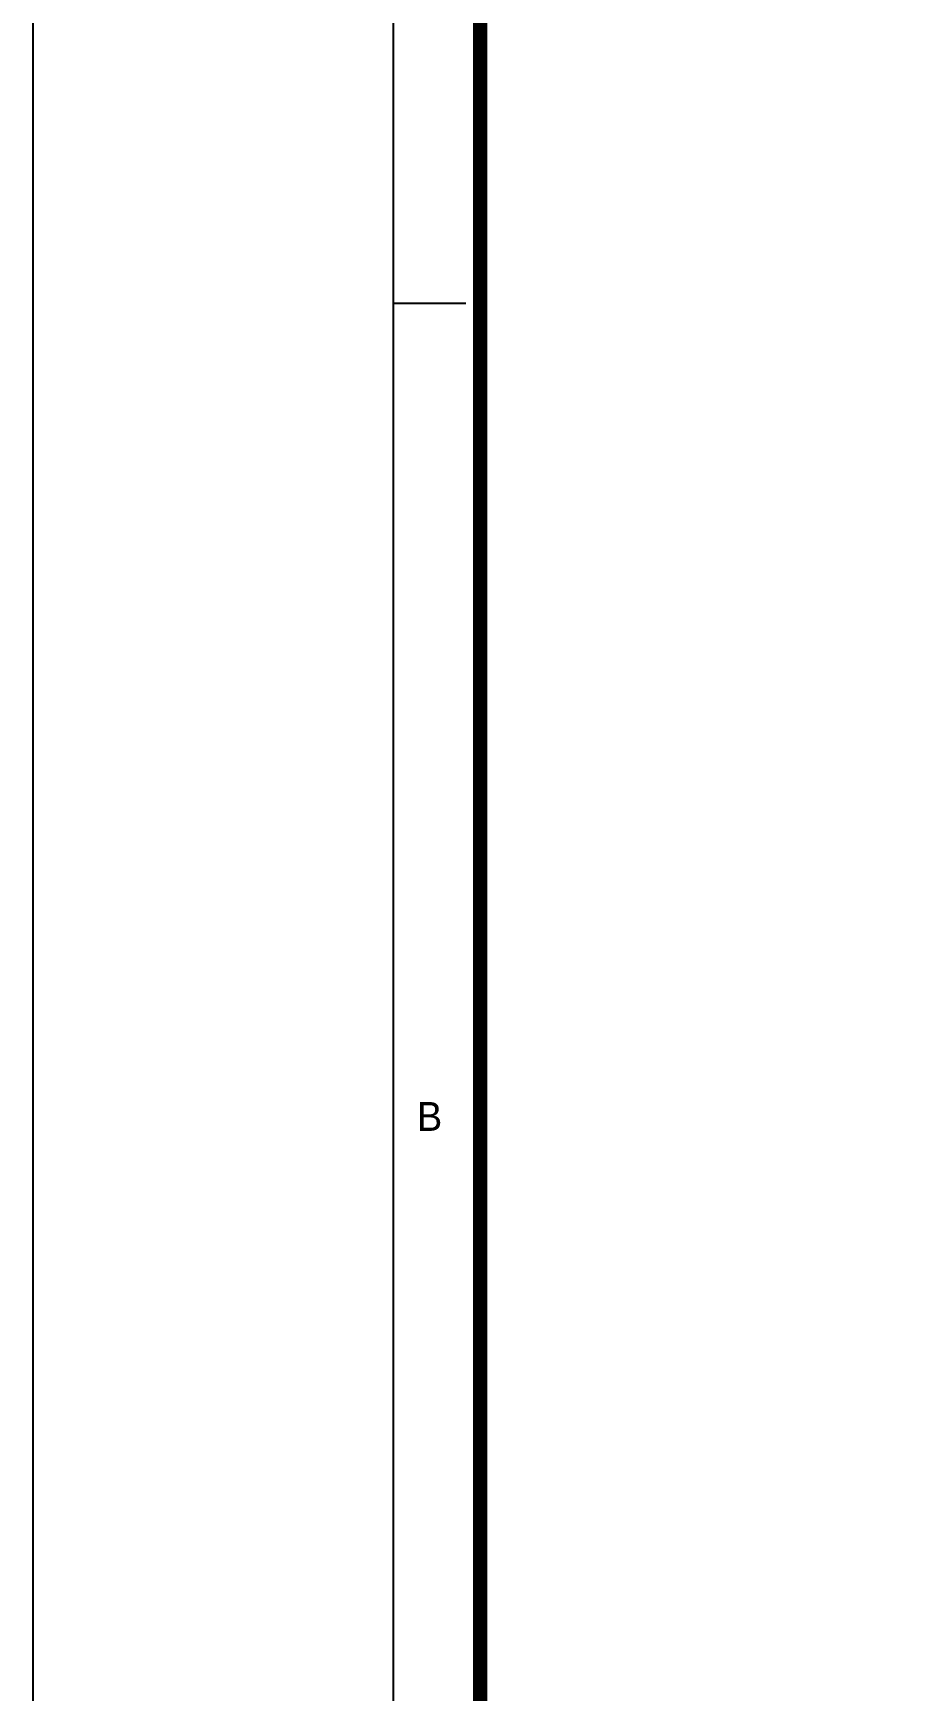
# Model space of a CAD drawing. Header units: inches. Extents: x 0 to 77285, y -118 to 40065.
# Drawn here: x 68989.7 to 69140.4, y 25792.3 to 26079.8 of the extents above; entities that cross this region are included whole.
import ezdxf
from ezdxf.enums import TextEntityAlignment as Align

# ---------------------------------------------------------------- set-up
doc = ezdxf.new("R2010")
doc.units = ezdxf.units.IN
doc.header["$LTSCALE"] = 5
doc.header["$MEASUREMENT"] = 0
doc.styles.add('SCI', font='')
doc.styles.get('SCI').set_extended_font_data('Gulim')

# ---------------------------------------------------------------- blocks, each defined once
blk = doc.blocks.new('A$Cbc27a0ff')
at = {"color": 2}
blk.add_line((15, -63.9), (12.5, -63.9), dxfattribs=at)
blk.add_lwpolyline([(12.5, -289.5), (12.5, -7.5), (412.5, -7.5), (412.5, -289.5)], close=True, dxfattribs=at)
at = {"color": 40, "const_width": 0.5}
blk.add_lwpolyline([(15.5, -286.5), (15.5, -10.5), (409.5, -10.5), (409.5, -286.5)], close=True, dxfattribs=at)
at = {"layer": 'Defpoints', "color": 1}
blk.add_lwpolyline([(0, -297), (0, 0), (420, 0), (420, -297)], close=True, dxfattribs=at)
at = {"color": 2, "style": 'SCI'}
blk.add_text('B', height=1, dxfattribs=at).set_placement((13.75, -92.1), align=Align.MIDDLE_CENTER)

msp = doc.modelspace()

# ---------------------------------------------------------------- block references
at = {"xscale": 5, "yscale": 5, "zscale": 5}
msp.add_blockref('A$Cbc27a0ff', (68989.72535195, 26352.38723426), dxfattribs=at)

doc.saveas('drawing.dxf')
